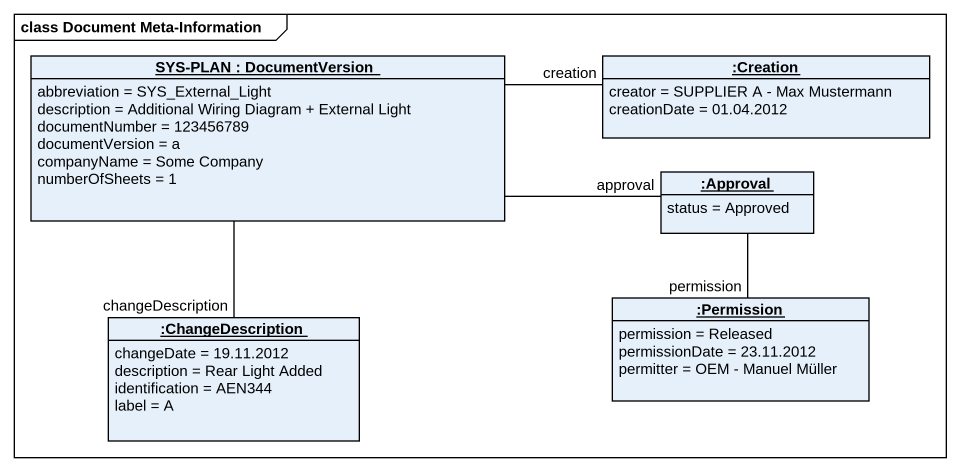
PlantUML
@startuml
mainframe class Document Meta-Information
hide circle
hide empty members
object "SYS-PLAN : DocumentVersion" as SYS_PLAN {
  abbreviation = SYS_External_Light
  description = Additional Wiring Diagram + External Light
  documentNumber = 123456789
  documentVersion = a
  companyName = Some Company
  numberOfSheets = 1
}
object ":Creation" as Creation {
  creator = SUPPLIER A - Max Mustermann
  creationDate = 01.04.2012
}
object ":Approval" as Approval {
  status = Approved
}
object ":Permission" as Permission {
  permission = Released
  permissionDate = 23.11.2012
  permitter = OEM - Manuel Müller
}
object ":ChangeDescription" as ChangeDescription {
  changeDate = 19.11.2012
  description = Rear Light Added
  identification = AEN344
  label = A
}
SYS_PLAN -right- Creation : creation
SYS_PLAN -- ChangeDescription : changeDescription
Approval -left- SYS_PLAN : approval
Approval -- Permission : permission
@enduml
